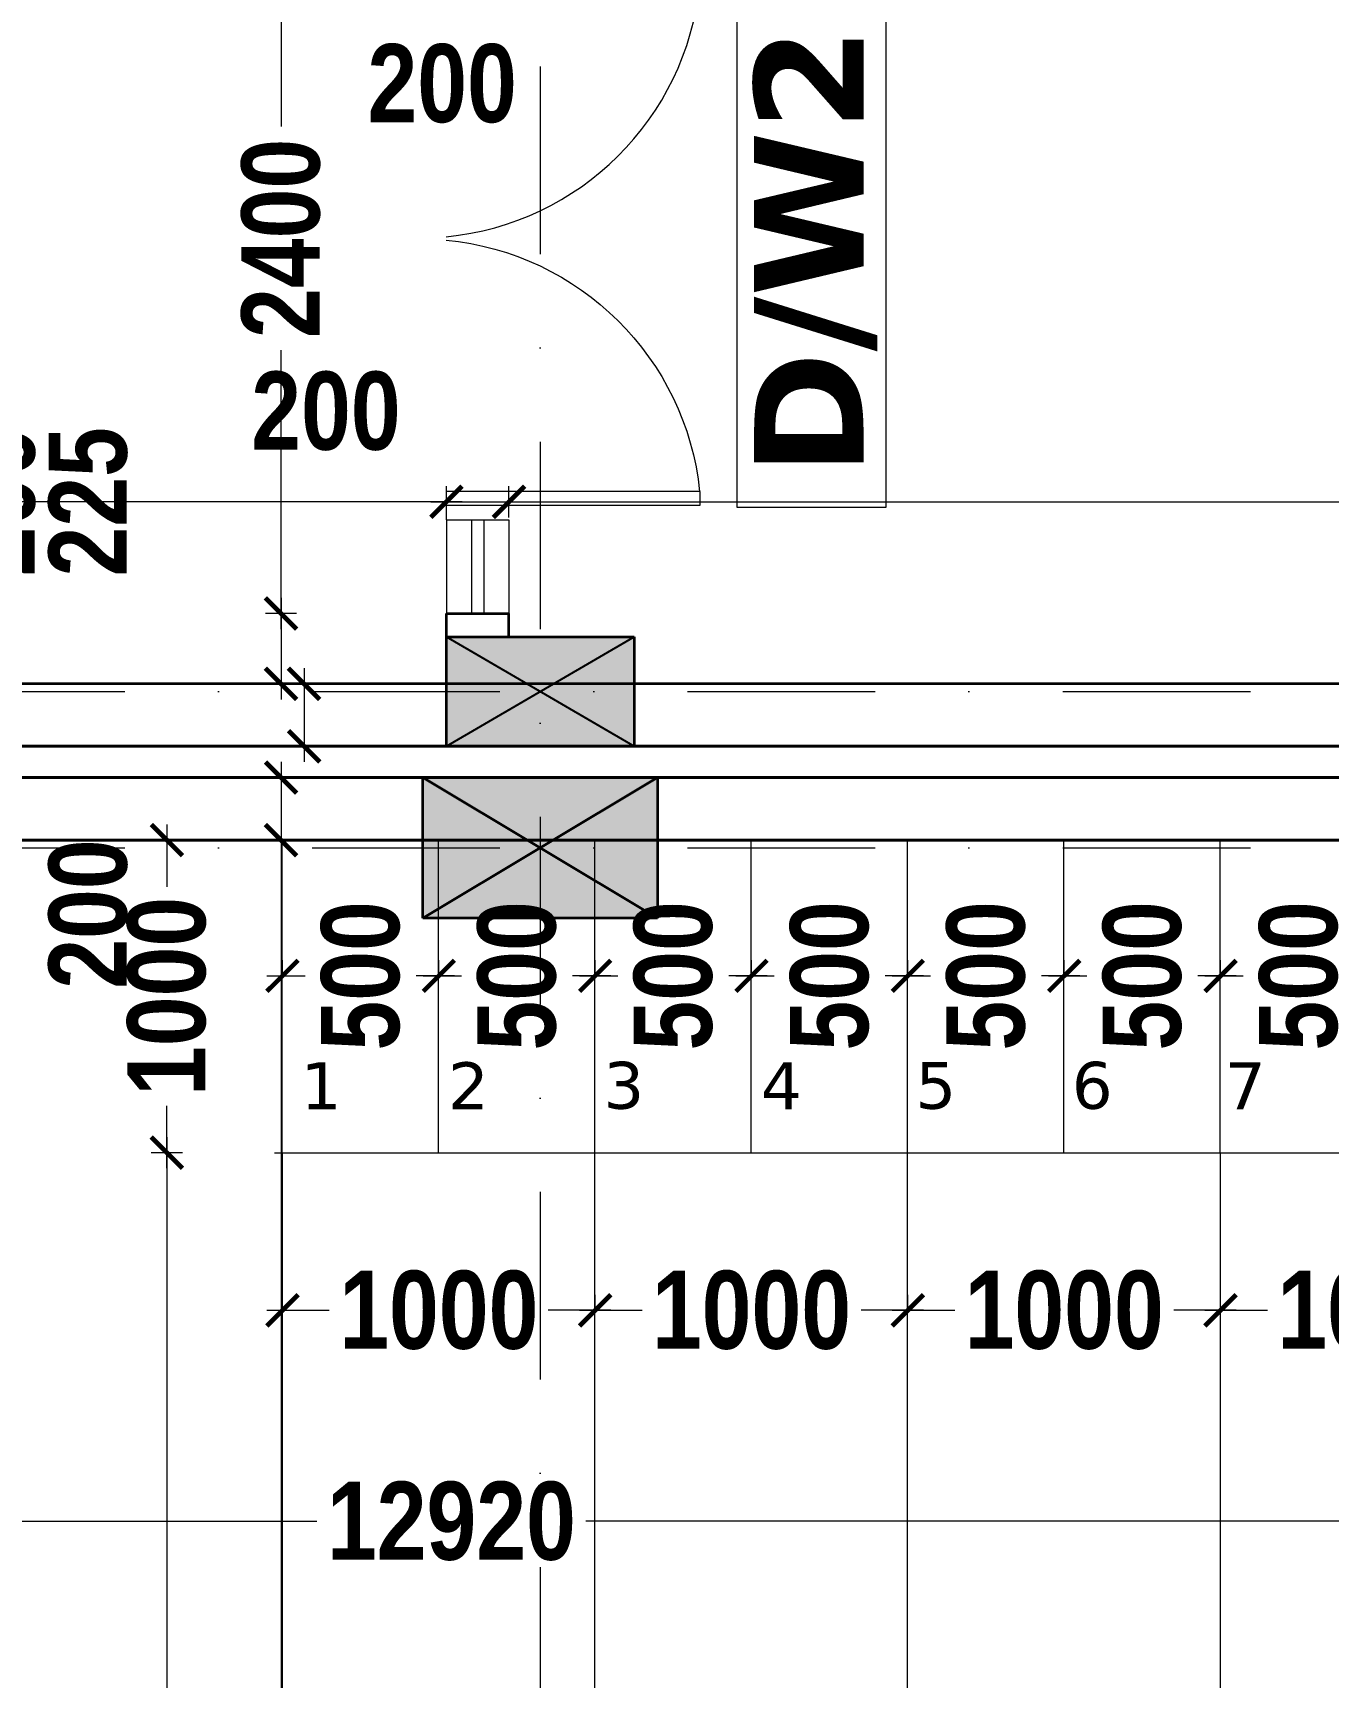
# Model space of a CAD drawing. Header units: millimetres. Extents: x -3092155 to 4513934, y -12317808 to 1850003.
# Drawn here: x -401958 to -397815, y -5687854 to -5682594 of the extents above; entities that cross this region are included whole.
import ezdxf

# ---------------------------------------------------------------- set-up
doc = ezdxf.new("R2010")
doc.units = ezdxf.units.MM
doc.header["$LTSCALE"] = 2
doc.header["$MEASUREMENT"] = 0
doc.header["$PDMODE"] = 34
doc.header["$PDSIZE"] = 500
doc.linetypes.add('DASHDOT', pattern=[1, 0.5, -0.25, 0, -0.25])
for name, color, linetype, lineweight in [('coloumn', 10, 'Continuous', 35), ('D DIM', 250, 'Continuous', 9), ('DOOR', 27, 'Continuous', 5), ('DW2', 10, 'Continuous', 9), ('expen. jt.', 130, 'Continuous', 35), ('glass', 5, 'Continuous', 15), ('GRID', 251, 'DASHDOT', 5), ('SILL', 74, 'Continuous', 9), ('Step', 251, 'Continuous', 9), ('TEXT', 7, 'Continuous', 13), ('WAll', 250, 'Continuous', 35)]:
    doc.layers.add(name, color=color, linetype=linetype, lineweight=lineweight)
doc.styles.add('INNER DIM', font='ARIALNB.TTF', dxfattribs={"height": 250})
doc.styles.add('style2', font='verdana.ttf')
doc.dimstyles.new('external final', dxfattribs={"dimscale": 0, "dimtxt": 250, "dimasz": 100, "dimexe": 50, "dimexo": 50, "dimgap": 50, "dimtad": 0, "dimdec": 0, "dimzin": 0, "dimdsep": 46, "dimtxsty": 'INNER DIM', "dimblk": 'ARCHTICK', "dimcen": 100, "dimdle": 50, "dimclrd": 256, "dimclre": 256, "dimclrt": 256, "dimadec": 0, "dimazin": 0, "dimtfac": 1, "dimtdec": 0, "dimtix": 1, "dimtmove": 1, "dimatfit": 3, "dimfxl": 50, "dimfxlon": 1, "dimtolj": 1, "dimtzin": 0, "dimlwd": -1, "dimlwe": -1, "dimarcsym": 1})
doc.dimstyles.new('INNER DIM', dxfattribs={"dimscale": 0, "dimtxt": 250, "dimasz": 100, "dimexe": 50, "dimexo": 50, "dimgap": 50, "dimtad": 0, "dimdec": 0, "dimzin": 0, "dimdsep": 46, "dimtxsty": 'INNER DIM', "dimblk": 'ARCHTICK', "dimcen": 100, "dimdle": 50, "dimclrd": 256, "dimclre": 256, "dimclrt": 256, "dimadec": 0, "dimazin": 0, "dimtfac": 1, "dimtdec": 0, "dimtix": 1, "dimtmove": 2, "dimatfit": 3, "dimfxl": 50, "dimfxlon": 1, "dimtolj": 1, "dimtzin": 0, "dimlwd": -1, "dimlwe": -1, "dimarcsym": 1})

# ---------------------------------------------------------------- blocks, each defined once
blk = doc.blocks.new('1000 DOOR R')
at = {"layer": 'DOOR', "color": 252, "ltscale": 200}
for p, q in [((-900, -900), (0, -900)), ((-900, -900), (-900, -950)), ((0, -1000), (0, -900)), ((-900, -950), (0, -950))]:
    blk.add_line(p, q, dxfattribs=at)
blk.add_arc((96.2, -1003), 1001.5, 95.46124, 174.09882, dxfattribs=at)
blk = doc.blocks.new('A$C44E84F5B')
at = {"layer": 'SILL', "ltscale": 0.1, "extrusion": (0, 0, -1), "xscale": -0.8999999999990947, "yscale": 0.8999999999990947, "zscale": -0.900000000403865, "rotation": 180}
blk.add_blockref('1000 DOOR R', (0, 900), dxfattribs=at)
at = {"layer": 'SILL', "ltscale": 0.1, "extrusion": (0, 0, -1), "xscale": 0.8999999999990947, "yscale": 0.8999999999990947, "zscale": -0.900000000403865}
blk.add_blockref('1000 DOOR R', (0, 900), dxfattribs=at)
blk = doc.blocks.new('_ArchTick')
at = {"color": 0, "linetype": 'ByBlock', "const_width": 0.15}
blk.add_lwpolyline([(-0.5, -0.5), (0.5, 0.5)], dxfattribs=at)
blk = doc.blocks.new('*D670')
at = {"layer": 'D DIM', "ltscale": 100, "transparency": 16777216}
for p, q in [((-400635.1, -5682346.7), (-400635.1, -5682446.7)), ((-400434.7, -5682346.7), (-400434.7, -5682446.7)), ((-400685.1, -5682396.7), (-400384.7, -5682396.7))]:
    blk.add_line(p, q, dxfattribs=at)
at = {"layer": 'Defpoints', "color": 0, "lineweight": 50, "ltscale": 100, "transparency": 16777216}
for p in [(-400635.1, -5682051.2), (-400434.7, -5682051.2), (-400434.7, -5682396.7)]:
    blk.add_point(p, dxfattribs=at)
at = {"layer": 'D DIM', "ltscale": 100, "transparency": 16777216, "xscale": 100, "yscale": 100, "zscale": 100, "rotation": 180}
blk.add_blockref('_ArchTick', (-400635.1, -5682396.7), dxfattribs=at)
at = {"layer": 'D DIM', "ltscale": 100, "transparency": 16777216, "xscale": 100, "yscale": 100, "zscale": 100}
blk.add_blockref('_ArchTick', (-400434.7, -5682396.7), dxfattribs=at)
at = {"layer": 'D DIM', "ltscale": 100, "transparency": 16777216, "insert": (-400648.6, -5682756.3), "char_height": 250, "attachment_point": 5, "style": 'INNER DIM'}
blk.add_mtext('\\A1;200', dxfattribs=at)
blk = doc.blocks.new('*D682')
at = {"layer": 'D DIM', "ltscale": 100, "transparency": 16777216}
for p, q in [((-407279.3, -5684143.8), (-407279.3, -5684043.8)), ((-400635.1, -5684143.8), (-400635.1, -5684043.8)), ((-407329.3, -5684093.8), (-404316.4, -5684093.8)), ((-400585.1, -5684093.8), (-403598, -5684093.8))]:
    blk.add_line(p, q, dxfattribs=at)
at = {"layer": 'Defpoints', "color": 0, "lineweight": 50, "ltscale": 100, "transparency": 16777216}
for p in [(-400635.1, -5684093.8), (-400635.1, -5684451.2), (-407279.3, -5684676.2)]:
    blk.add_point(p, dxfattribs=at)
at = {"layer": 'D DIM', "ltscale": 100, "transparency": 16777216, "xscale": 100, "yscale": 100, "zscale": 100, "rotation": 180}
blk.add_blockref('_ArchTick', (-407279.3, -5684093.8), dxfattribs=at)
at = {"layer": 'D DIM', "ltscale": 100, "transparency": 16777216, "xscale": 100, "yscale": 100, "zscale": 100}
blk.add_blockref('_ArchTick', (-400635.1, -5684093.8), dxfattribs=at)
at = {"layer": 'D DIM', "ltscale": 100, "transparency": 16777216, "insert": (-403957.2, -5684093.8), "char_height": 250, "attachment_point": 5, "style": 'INNER DIM'}
blk.add_mtext('\\A1;6644', dxfattribs=at)
blk = doc.blocks.new('*D683')
at = {"layer": 'D DIM', "ltscale": 100, "transparency": 16777216}
for p, q in [((-400635.1, -5684143.8), (-400635.1, -5684043.8)), ((-400435.1, -5684143.8), (-400435.1, -5684043.8)), ((-400685.1, -5684093.8), (-400385.1, -5684093.8))]:
    blk.add_line(p, q, dxfattribs=at)
at = {"layer": 'Defpoints', "color": 0, "lineweight": 50, "ltscale": 100, "transparency": 16777216}
for p in [(-400435.1, -5684093.8), (-400635.1, -5684451.2), (-400435.1, -5684451.2)]:
    blk.add_point(p, dxfattribs=at)
at = {"layer": 'D DIM', "ltscale": 100, "transparency": 16777216, "xscale": 100, "yscale": 100, "zscale": 100, "rotation": 180}
blk.add_blockref('_ArchTick', (-400635.1, -5684093.8), dxfattribs=at)
at = {"layer": 'D DIM', "ltscale": 100, "transparency": 16777216, "xscale": 100, "yscale": 100, "zscale": 100}
blk.add_blockref('_ArchTick', (-400435.1, -5684093.8), dxfattribs=at)
at = {"layer": 'D DIM', "ltscale": 100, "transparency": 16777216, "insert": (-401020.3, -5683804.2), "char_height": 250, "attachment_point": 5, "style": 'INNER DIM'}
blk.add_mtext('\\A1;200', dxfattribs=at)
blk = doc.blocks.new('*D684')
at = {"layer": 'D DIM', "ltscale": 100, "transparency": 16777216}
for p, q in [((-400435.1, -5684143.8), (-400435.1, -5684043.8)), ((-393693, -5684143.8), (-393693, -5684043.8)), ((-400485.1, -5684093.8), (-397419.4, -5684093.8)), ((-393643, -5684093.8), (-396708.7, -5684093.8))]:
    blk.add_line(p, q, dxfattribs=at)
at = {"layer": 'Defpoints', "color": 0, "lineweight": 50, "ltscale": 100, "transparency": 16777216}
for p in [(-393693, -5684093.8), (-400435.1, -5684451.2), (-393693, -5684676.2)]:
    blk.add_point(p, dxfattribs=at)
at = {"layer": 'D DIM', "ltscale": 100, "transparency": 16777216, "xscale": 100, "yscale": 100, "zscale": 100, "rotation": 180}
blk.add_blockref('_ArchTick', (-400435.1, -5684093.8), dxfattribs=at)
at = {"layer": 'D DIM', "ltscale": 100, "transparency": 16777216, "xscale": 100, "yscale": 100, "zscale": 100}
blk.add_blockref('_ArchTick', (-393693, -5684093.8), dxfattribs=at)
at = {"layer": 'D DIM', "ltscale": 100, "transparency": 16777216, "insert": (-397064.1, -5684093.8), "char_height": 250, "attachment_point": 5, "style": 'INNER DIM'}
blk.add_mtext('\\A1;6742', dxfattribs=at)
blk = doc.blocks.new('*D219')
at = {"layer": 'D DIM', "ltscale": 100, "transparency": 16777216}
for p, q in [((-407078.9, -5687305.4), (-407078.9, -5687405.4)), ((-394159.3, -5687305.4), (-394159.3, -5687405.4)), ((-407128.9, -5687355.4), (-401049, -5687355.4)), ((-394109.3, -5687355.4), (-400189.2, -5687355.4))]:
    blk.add_line(p, q, dxfattribs=at)
at = {"layer": 'Defpoints', "color": 0, "lineweight": 50, "ltscale": 100, "transparency": 16777216}
for p in [(-407078.9, -5687157.6), (-394159.3, -5687157.6), (-394159.3, -5687355.4)]:
    blk.add_point(p, dxfattribs=at)
at = {"layer": 'D DIM', "ltscale": 100, "transparency": 16777216, "xscale": 100, "yscale": 100, "zscale": 100, "rotation": 180}
blk.add_blockref('_ArchTick', (-407078.9, -5687355.4), dxfattribs=at)
at = {"layer": 'D DIM', "ltscale": 100, "transparency": 16777216, "xscale": 100, "yscale": 100, "zscale": 100}
blk.add_blockref('_ArchTick', (-394159.3, -5687355.4), dxfattribs=at)
at = {"layer": 'D DIM', "ltscale": 100, "transparency": 16777216, "insert": (-400619.1, -5687355.4), "char_height": 250, "attachment_point": 5, "style": 'INNER DIM'}
blk.add_mtext('\\A1;12920', dxfattribs=at)
blk = doc.blocks.new('*D730')
at = {"layer": 'D DIM', "ltscale": 100, "transparency": 16777216}
for p, q in [((-438689.1, 360.6), (-438689.1, 460.6)), ((998.8, 360.6), (998.8, 460.6)), ((1048.8, 410.6), (-438739.1, 410.6))]:
    blk.add_line(p, q, dxfattribs=at)
at = {"layer": 'Defpoints', "color": 0, "lineweight": 50, "ltscale": 100, "transparency": 16777216}
for p in [(-438689.1, 410.6), (998.8, 0), (-438689.1, -5723126.2)]:
    blk.add_point(p, dxfattribs=at)
at = {"layer": 'D DIM', "ltscale": 100, "transparency": 16777216, "xscale": 100, "yscale": 100, "zscale": 100, "rotation": 180}
blk.add_blockref('_ArchTick', (-438689.1, 410.6), dxfattribs=at)
at = {"layer": 'D DIM', "ltscale": 100, "transparency": 16777216, "xscale": 100, "yscale": 100, "zscale": 100}
blk.add_blockref('_ArchTick', (998.8, 410.6), dxfattribs=at)
at = {"layer": 'D DIM', "ltscale": 100, "transparency": 16777216, "insert": (1326.5, 835.2), "char_height": 250, "attachment_point": 5, "style": 'INNER DIM'}
blk.add_mtext('\\A1;439688', dxfattribs=at)
blk = doc.blocks.new('*D807')
at = {"layer": 'D DIM', "ltscale": 100, "transparency": 16777216}
for p, q in [((-401164, -5682001.2), (-401164, -5682893.2)), ((-401114, -5682051.2), (-401214, -5682051.2)), ((-401164, -5684501.2), (-401164, -5683609.2)), ((-401114, -5684451.2), (-401214, -5684451.2))]:
    blk.add_line(p, q, dxfattribs=at)
at = {"layer": 'Defpoints', "color": 0, "lineweight": 50, "ltscale": 100, "transparency": 16777216}
for p in [(-400635.1, -5682051.2), (-401164, -5684451.2), (-400708.9, -5684451.2)]:
    blk.add_point(p, dxfattribs=at)
at = {"layer": 'D DIM', "ltscale": 100, "transparency": 16777216, "xscale": 100, "yscale": 100, "zscale": 100}
for p, rotation in [((-401164, -5682051.2), 90), ((-401164, -5684451.2), 270)]:
    blk.add_blockref('_ArchTick', p, dxfattribs=dict(at, rotation=rotation))
at = {"layer": 'D DIM', "ltscale": 100, "transparency": 16777216, "insert": (-401164, -5683251.2), "char_height": 250, "attachment_point": 5, "rotation": 90, "style": 'INNER DIM'}
blk.add_mtext('\\A1;2400', dxfattribs=at)
blk = doc.blocks.new('*D808')
at = {"layer": 'D DIM', "ltscale": 100, "transparency": 16777216}
for p, q in [((-401164, -5684401.2), (-401164, -5684726.2)), ((-401114, -5684451.2), (-401214, -5684451.2)), ((-401114, -5684676.2), (-401214, -5684676.2))]:
    blk.add_line(p, q, dxfattribs=at)
at = {"layer": 'Defpoints', "color": 0, "lineweight": 50, "ltscale": 100, "transparency": 16777216}
for p in [(-400708.9, -5684451.2), (-401164, -5684676.2), (-400635.1, -5684676.2)]:
    blk.add_point(p, dxfattribs=at)
at = {"layer": 'D DIM', "ltscale": 100, "transparency": 16777216, "xscale": 100, "yscale": 100, "zscale": 100}
for p, rotation in [((-401164, -5684451.2), 90), ((-401164, -5684676.2), 270)]:
    blk.add_blockref('_ArchTick', p, dxfattribs=dict(at, rotation=rotation))
at = {"layer": 'D DIM', "ltscale": 100, "transparency": 16777216, "insert": (-401780.6, -5684093.8), "char_height": 250, "attachment_point": 5, "rotation": 90, "style": 'INNER DIM'}
blk.add_mtext('\\A1;225', dxfattribs=at)
blk = doc.blocks.new('*D809')
at = {"layer": 'D DIM', "ltscale": 100, "transparency": 16777216}
for p, q in [((-401090.2, -5684626.2), (-401090.2, -5684926.2)), ((-401040.2, -5684676.2), (-401140.2, -5684676.2)), ((-401040.2, -5684876.2), (-401140.2, -5684876.2))]:
    blk.add_line(p, q, dxfattribs=at)
at = {"layer": 'Defpoints', "color": 0, "lineweight": 50, "ltscale": 100, "transparency": 16777216}
for p in [(-400635.1, -5684676.2), (-401090.2, -5684876.2), (-400634.3, -5684876.2)]:
    blk.add_point(p, dxfattribs=at)
at = {"layer": 'D DIM', "ltscale": 100, "transparency": 16777216, "xscale": 100, "yscale": 100, "zscale": 100}
for p, rotation in [((-401090.2, -5684676.2), 90), ((-401090.2, -5684876.2), 270)]:
    blk.add_blockref('_ArchTick', p, dxfattribs=dict(at, rotation=rotation))
at = {"layer": 'D DIM', "ltscale": 100, "transparency": 16777216, "insert": (-402074.9, -5684093.8), "char_height": 250, "attachment_point": 5, "rotation": 90, "style": 'INNER DIM'}
blk.add_mtext('\\A1;200', dxfattribs=at)
blk = doc.blocks.new('*D346')
at = {"layer": 'D DIM', "ltscale": 100, "transparency": 16777216}
for p, q in [((-401164, -5684926.2), (-401164, -5685226.2)), ((-401114, -5684976.2), (-401214, -5684976.2)), ((-401114, -5685176.2), (-401214, -5685176.2))]:
    blk.add_line(p, q, dxfattribs=at)
at = {"layer": 'Defpoints', "color": 0, "lineweight": 50, "ltscale": 100, "transparency": 16777216}
for p in [(-400709.3, -5684976.2), (-401164, -5685176.2), (-400709.3, -5685176.2)]:
    blk.add_point(p, dxfattribs=at)
at = {"layer": 'D DIM', "ltscale": 100, "transparency": 16777216, "xscale": 100, "yscale": 100, "zscale": 100}
for p, rotation in [((-401164, -5684976.2), 90), ((-401164, -5685176.2), 270)]:
    blk.add_blockref('_ArchTick', p, dxfattribs=dict(at, rotation=rotation))
at = {"layer": 'D DIM', "ltscale": 100, "transparency": 16777216, "insert": (-401780.6, -5685412.7), "char_height": 250, "attachment_point": 5, "rotation": 90, "style": 'INNER DIM'}
blk.add_mtext('\\A1;200', dxfattribs=at)
blk = doc.blocks.new('*D347')
at = {"layer": 'D DIM', "ltscale": 100, "transparency": 16777216}
for p, q in [((-401164, -5685126.2), (-401164, -5690771.4)), ((-401114, -5685176.2), (-401214, -5685176.2)), ((-401164, -5697276.2), (-401164, -5691631.1)), ((-401114, -5697226.2), (-401214, -5697226.2))]:
    blk.add_line(p, q, dxfattribs=at)
at = {"layer": 'Defpoints', "color": 0, "lineweight": 50, "ltscale": 100, "transparency": 16777216}
for p in [(-400709.3, -5685176.2), (-401164, -5697226.2), (-400709.3, -5697226.2)]:
    blk.add_point(p, dxfattribs=at)
at = {"layer": 'D DIM', "ltscale": 100, "transparency": 16777216, "xscale": 100, "yscale": 100, "zscale": 100}
for p, rotation in [((-401164, -5685176.2), 90), ((-401164, -5697226.2), 270)]:
    blk.add_blockref('_ArchTick', p, dxfattribs=dict(at, rotation=rotation))
at = {"layer": 'D DIM', "ltscale": 100, "transparency": 16777216, "insert": (-401164, -5691201.2), "char_height": 250, "attachment_point": 5, "rotation": 90, "style": 'INNER DIM'}
blk.add_mtext('\\A1;12050', dxfattribs=at)
blk = doc.blocks.new('*D522')
at = {"layer": 'D DIM', "ltscale": 100, "transparency": 16777216}
for p, q in [((-401529.2, -5686126.2), (-401529.2, -5691730.6)), ((-401479.2, -5686176.2), (-401579.2, -5686176.2)), ((-401529.2, -5696276.4), (-401529.2, -5692590.3)), ((-401479.2, -5696226.4), (-401579.2, -5696226.4))]:
    blk.add_line(p, q, dxfattribs=at)
at = {"layer": 'Defpoints', "color": 0, "lineweight": 50, "ltscale": 100, "transparency": 16777216}
for p in [(-401529.2, -5686176.2), (-401159.3, -5686176.2), (-400891.2, -5696226.4)]:
    blk.add_point(p, dxfattribs=at)
at = {"layer": 'D DIM', "ltscale": 100, "transparency": 16777216, "xscale": 100, "yscale": 100, "zscale": 100}
for p, rotation in [((-401529.2, -5686176.2), 90), ((-401529.2, -5696226.4), 270)]:
    blk.add_blockref('_ArchTick', p, dxfattribs=dict(at, rotation=rotation))
at = {"layer": 'D DIM', "ltscale": 100, "transparency": 16777216, "insert": (-401529.2, -5692160.4), "char_height": 250, "attachment_point": 5, "rotation": 90, "style": 'INNER DIM'}
blk.add_mtext('\\A1;10050', dxfattribs=at)
blk = doc.blocks.new('*D523')
at = {"layer": 'D DIM', "ltscale": 100, "transparency": 16777216}
for p, q in [((-401529.2, -5685126.2), (-401529.2, -5685326)), ((-401479.2, -5685176.2), (-401579.2, -5685176.2)), ((-401529.2, -5686226.2), (-401529.2, -5686026.5)), ((-401479.2, -5686176.2), (-401579.2, -5686176.2))]:
    blk.add_line(p, q, dxfattribs=at)
at = {"layer": 'Defpoints', "color": 0, "lineweight": 50, "ltscale": 100, "transparency": 16777216}
for p in [(-401529.2, -5685176.2), (-401159.3, -5685176.2), (-401159.3, -5686176.2)]:
    blk.add_point(p, dxfattribs=at)
at = {"layer": 'D DIM', "ltscale": 100, "transparency": 16777216, "xscale": 100, "yscale": 100, "zscale": 100}
for p, rotation in [((-401529.2, -5685176.2), 90), ((-401529.2, -5686176.2), 270)]:
    blk.add_blockref('_ArchTick', p, dxfattribs=dict(at, rotation=rotation))
at = {"layer": 'D DIM', "ltscale": 100, "transparency": 16777216, "insert": (-401529.2, -5685676.2), "char_height": 250, "attachment_point": 5, "rotation": 90, "style": 'INNER DIM'}
blk.add_mtext('\\A1;1000', dxfattribs=at)
blk = doc.blocks.new('*D527')
at = {"layer": 'D DIM', "ltscale": 100, "transparency": 16777216}
for p, q in [((-398159.3, -5686680.4), (-398159.3, -5686630.4)), ((-397159.3, -5686680.4), (-397159.3, -5686630.4)), ((-398209.3, -5686680.4), (-398009.5, -5686680.4)), ((-397109.3, -5686680.4), (-397309.1, -5686680.4))]:
    blk.add_line(p, q, dxfattribs=at)
at = {"layer": 'Defpoints', "color": 0, "lineweight": 50, "ltscale": 100, "transparency": 16777216}
for p in [(-398159.3, -5686680.4), (-398159.3, -5686680.4), (-397159.3, -5686680.4)]:
    blk.add_point(p, dxfattribs=at)
at = {"layer": 'D DIM', "ltscale": 100, "transparency": 16777216, "xscale": 100, "yscale": 100, "zscale": 100, "rotation": 180}
blk.add_blockref('_ArchTick', (-398159.3, -5686680.4), dxfattribs=at)
at = {"layer": 'D DIM', "ltscale": 100, "transparency": 16777216, "xscale": 100, "yscale": 100, "zscale": 100}
blk.add_blockref('_ArchTick', (-397159.3, -5686680.4), dxfattribs=at)
at = {"layer": 'D DIM', "ltscale": 100, "transparency": 16777216, "insert": (-397659.3, -5686680.4), "char_height": 250, "attachment_point": 5, "style": 'INNER DIM'}
blk.add_mtext('\\A1;1000', dxfattribs=at)
blk = doc.blocks.new('*D528')
at = {"layer": 'D DIM', "ltscale": 100, "transparency": 16777216}
for p, q in [((-399159.3, -5686680.4), (-399159.3, -5686630.4)), ((-398159.3, -5686680.4), (-398159.3, -5686630.4)), ((-399209.3, -5686680.4), (-399009.5, -5686680.4)), ((-398109.3, -5686680.4), (-398309.1, -5686680.4))]:
    blk.add_line(p, q, dxfattribs=at)
at = {"layer": 'Defpoints', "color": 0, "lineweight": 50, "ltscale": 100, "transparency": 16777216}
for p in [(-399159.3, -5686680.4), (-399159.3, -5686680.4), (-398159.3, -5686680.4)]:
    blk.add_point(p, dxfattribs=at)
at = {"layer": 'D DIM', "ltscale": 100, "transparency": 16777216, "xscale": 100, "yscale": 100, "zscale": 100, "rotation": 180}
blk.add_blockref('_ArchTick', (-399159.3, -5686680.4), dxfattribs=at)
at = {"layer": 'D DIM', "ltscale": 100, "transparency": 16777216, "xscale": 100, "yscale": 100, "zscale": 100}
blk.add_blockref('_ArchTick', (-398159.3, -5686680.4), dxfattribs=at)
at = {"layer": 'D DIM', "ltscale": 100, "transparency": 16777216, "insert": (-398659.3, -5686680.4), "char_height": 250, "attachment_point": 5, "style": 'INNER DIM'}
blk.add_mtext('\\A1;1000', dxfattribs=at)
blk = doc.blocks.new('*D529')
at = {"layer": 'D DIM', "ltscale": 100, "transparency": 16777216}
for p, q in [((-400159.3, -5686680.4), (-400159.3, -5686630.4)), ((-399159.3, -5686680.4), (-399159.3, -5686630.4)), ((-400209.3, -5686680.4), (-400009.5, -5686680.4)), ((-399109.3, -5686680.4), (-399309.1, -5686680.4))]:
    blk.add_line(p, q, dxfattribs=at)
at = {"layer": 'Defpoints', "color": 0, "lineweight": 50, "ltscale": 100, "transparency": 16777216}
for p in [(-400159.3, -5686680.4), (-400159.3, -5686680.4), (-399159.3, -5686680.4)]:
    blk.add_point(p, dxfattribs=at)
at = {"layer": 'D DIM', "ltscale": 100, "transparency": 16777216, "xscale": 100, "yscale": 100, "zscale": 100, "rotation": 180}
blk.add_blockref('_ArchTick', (-400159.3, -5686680.4), dxfattribs=at)
at = {"layer": 'D DIM', "ltscale": 100, "transparency": 16777216, "xscale": 100, "yscale": 100, "zscale": 100}
blk.add_blockref('_ArchTick', (-399159.3, -5686680.4), dxfattribs=at)
at = {"layer": 'D DIM', "ltscale": 100, "transparency": 16777216, "insert": (-399659.3, -5686680.4), "char_height": 250, "attachment_point": 5, "style": 'INNER DIM'}
blk.add_mtext('\\A1;1000', dxfattribs=at)
blk = doc.blocks.new('*D530')
at = {"layer": 'D DIM', "ltscale": 100, "transparency": 16777216}
for p, q in [((-401159.3, -5686680.4), (-401159.3, -5686630.4)), ((-400159.3, -5686680.4), (-400159.3, -5686630.4)), ((-401209.3, -5686680.4), (-401009.5, -5686680.4)), ((-400109.3, -5686680.4), (-400309.1, -5686680.4))]:
    blk.add_line(p, q, dxfattribs=at)
at = {"layer": 'Defpoints', "color": 0, "lineweight": 50, "ltscale": 100, "transparency": 16777216}
for p in [(-401159.3, -5686680.4), (-401159.3, -5686680.4), (-400159.3, -5686680.4)]:
    blk.add_point(p, dxfattribs=at)
at = {"layer": 'D DIM', "ltscale": 100, "transparency": 16777216, "xscale": 100, "yscale": 100, "zscale": 100, "rotation": 180}
blk.add_blockref('_ArchTick', (-401159.3, -5686680.4), dxfattribs=at)
at = {"layer": 'D DIM', "ltscale": 100, "transparency": 16777216, "xscale": 100, "yscale": 100, "zscale": 100}
blk.add_blockref('_ArchTick', (-400159.3, -5686680.4), dxfattribs=at)
at = {"layer": 'D DIM', "ltscale": 100, "transparency": 16777216, "insert": (-400659.3, -5686680.4), "char_height": 250, "attachment_point": 5, "style": 'INNER DIM'}
blk.add_mtext('\\A1;1000', dxfattribs=at)
blk = doc.blocks.new('*D537')
at = {"layer": 'D DIM', "ltscale": 100, "transparency": 16777216}
for p, q in [((-398159.3, -5685610.4), (-398159.3, -5685560.4)), ((-397659.3, -5685610.4), (-397659.3, -5685560.4)), ((-398209.3, -5685610.4), (-398086.9, -5685610.4)), ((-397609.3, -5685610.4), (-397731.7, -5685610.4))]:
    blk.add_line(p, q, dxfattribs=at)
at = {"layer": 'Defpoints', "color": 0, "lineweight": 50, "ltscale": 100, "transparency": 16777216}
for p in [(-398159.3, -5685610.4), (-398159.3, -5685610.4), (-397659.3, -5685610.4)]:
    blk.add_point(p, dxfattribs=at)
at = {"layer": 'D DIM', "ltscale": 100, "transparency": 16777216, "xscale": 100, "yscale": 100, "zscale": 100, "rotation": 180}
blk.add_blockref('_ArchTick', (-398159.3, -5685610.4), dxfattribs=at)
at = {"layer": 'D DIM', "ltscale": 100, "transparency": 16777216, "xscale": 100, "yscale": 100, "zscale": 100}
blk.add_blockref('_ArchTick', (-397659.3, -5685610.4), dxfattribs=at)
at = {"layer": 'D DIM', "ltscale": 100, "transparency": 16777216, "insert": (-397909.3, -5685610.4), "char_height": 250, "attachment_point": 5, "rotation": 90, "style": 'INNER DIM'}
blk.add_mtext('\\A1;500', dxfattribs=at)
blk = doc.blocks.new('*D538')
at = {"layer": 'D DIM', "ltscale": 100, "transparency": 16777216}
for p, q in [((-398659.3, -5685610.4), (-398659.3, -5685560.4)), ((-398159.3, -5685610.4), (-398159.3, -5685560.4)), ((-398709.3, -5685610.4), (-398586.9, -5685610.4)), ((-398109.3, -5685610.4), (-398231.7, -5685610.4))]:
    blk.add_line(p, q, dxfattribs=at)
at = {"layer": 'Defpoints', "color": 0, "lineweight": 50, "ltscale": 100, "transparency": 16777216}
for p in [(-398659.3, -5685610.4), (-398659.3, -5685610.4), (-398159.3, -5685610.4)]:
    blk.add_point(p, dxfattribs=at)
at = {"layer": 'D DIM', "ltscale": 100, "transparency": 16777216, "xscale": 100, "yscale": 100, "zscale": 100, "rotation": 180}
blk.add_blockref('_ArchTick', (-398659.3, -5685610.4), dxfattribs=at)
at = {"layer": 'D DIM', "ltscale": 100, "transparency": 16777216, "xscale": 100, "yscale": 100, "zscale": 100}
blk.add_blockref('_ArchTick', (-398159.3, -5685610.4), dxfattribs=at)
at = {"layer": 'D DIM', "ltscale": 100, "transparency": 16777216, "insert": (-398409.3, -5685610.4), "char_height": 250, "attachment_point": 5, "rotation": 90, "style": 'INNER DIM'}
blk.add_mtext('\\A1;500', dxfattribs=at)
blk = doc.blocks.new('*D539')
at = {"layer": 'D DIM', "ltscale": 100, "transparency": 16777216}
for p, q in [((-399159.3, -5685610.4), (-399159.3, -5685560.4)), ((-398659.3, -5685610.4), (-398659.3, -5685560.4)), ((-399209.3, -5685610.4), (-399086.9, -5685610.4)), ((-398609.3, -5685610.4), (-398731.7, -5685610.4))]:
    blk.add_line(p, q, dxfattribs=at)
at = {"layer": 'Defpoints', "color": 0, "lineweight": 50, "ltscale": 100, "transparency": 16777216}
for p in [(-399159.3, -5685610.4), (-399159.3, -5685610.4), (-398659.3, -5685610.4)]:
    blk.add_point(p, dxfattribs=at)
at = {"layer": 'D DIM', "ltscale": 100, "transparency": 16777216, "xscale": 100, "yscale": 100, "zscale": 100, "rotation": 180}
blk.add_blockref('_ArchTick', (-399159.3, -5685610.4), dxfattribs=at)
at = {"layer": 'D DIM', "ltscale": 100, "transparency": 16777216, "xscale": 100, "yscale": 100, "zscale": 100}
blk.add_blockref('_ArchTick', (-398659.3, -5685610.4), dxfattribs=at)
at = {"layer": 'D DIM', "ltscale": 100, "transparency": 16777216, "insert": (-398909.3, -5685610.4), "char_height": 250, "attachment_point": 5, "rotation": 90, "style": 'INNER DIM'}
blk.add_mtext('\\A1;500', dxfattribs=at)
blk = doc.blocks.new('*D540')
at = {"layer": 'D DIM', "ltscale": 100, "transparency": 16777216}
for p, q in [((-399659.3, -5685610.4), (-399659.3, -5685560.4)), ((-399159.3, -5685610.4), (-399159.3, -5685560.4)), ((-399709.3, -5685610.4), (-399586.9, -5685610.4)), ((-399109.3, -5685610.4), (-399231.7, -5685610.4))]:
    blk.add_line(p, q, dxfattribs=at)
at = {"layer": 'Defpoints', "color": 0, "lineweight": 50, "ltscale": 100, "transparency": 16777216}
for p in [(-399659.3, -5685610.4), (-399659.3, -5685610.4), (-399159.3, -5685610.4)]:
    blk.add_point(p, dxfattribs=at)
at = {"layer": 'D DIM', "ltscale": 100, "transparency": 16777216, "xscale": 100, "yscale": 100, "zscale": 100, "rotation": 180}
blk.add_blockref('_ArchTick', (-399659.3, -5685610.4), dxfattribs=at)
at = {"layer": 'D DIM', "ltscale": 100, "transparency": 16777216, "xscale": 100, "yscale": 100, "zscale": 100}
blk.add_blockref('_ArchTick', (-399159.3, -5685610.4), dxfattribs=at)
at = {"layer": 'D DIM', "ltscale": 100, "transparency": 16777216, "insert": (-399409.3, -5685610.4), "char_height": 250, "attachment_point": 5, "rotation": 90, "style": 'INNER DIM'}
blk.add_mtext('\\A1;500', dxfattribs=at)
blk = doc.blocks.new('*D541')
at = {"layer": 'D DIM', "ltscale": 100, "transparency": 16777216}
for p, q in [((-400159.3, -5685610.4), (-400159.3, -5685560.4)), ((-399659.3, -5685610.4), (-399659.3, -5685560.4)), ((-400209.3, -5685610.4), (-400086.9, -5685610.4)), ((-399609.3, -5685610.4), (-399731.7, -5685610.4))]:
    blk.add_line(p, q, dxfattribs=at)
at = {"layer": 'Defpoints', "color": 0, "lineweight": 50, "ltscale": 100, "transparency": 16777216}
for p in [(-400159.3, -5685610.4), (-400159.3, -5685610.4), (-399659.3, -5685610.4)]:
    blk.add_point(p, dxfattribs=at)
at = {"layer": 'D DIM', "ltscale": 100, "transparency": 16777216, "xscale": 100, "yscale": 100, "zscale": 100, "rotation": 180}
blk.add_blockref('_ArchTick', (-400159.3, -5685610.4), dxfattribs=at)
at = {"layer": 'D DIM', "ltscale": 100, "transparency": 16777216, "xscale": 100, "yscale": 100, "zscale": 100}
blk.add_blockref('_ArchTick', (-399659.3, -5685610.4), dxfattribs=at)
at = {"layer": 'D DIM', "ltscale": 100, "transparency": 16777216, "insert": (-399909.3, -5685610.4), "char_height": 250, "attachment_point": 5, "rotation": 90, "style": 'INNER DIM'}
blk.add_mtext('\\A1;500', dxfattribs=at)
blk = doc.blocks.new('*D542')
at = {"layer": 'D DIM', "ltscale": 100, "transparency": 16777216}
for p, q in [((-400659.3, -5685610.4), (-400659.3, -5685560.4)), ((-400159.3, -5685610.4), (-400159.3, -5685560.4)), ((-400709.3, -5685610.4), (-400586.9, -5685610.4)), ((-400109.3, -5685610.4), (-400231.7, -5685610.4))]:
    blk.add_line(p, q, dxfattribs=at)
at = {"layer": 'Defpoints', "color": 0, "lineweight": 50, "ltscale": 100, "transparency": 16777216}
for p in [(-400659.3, -5685610.4), (-400659.3, -5685610.4), (-400159.3, -5685610.4)]:
    blk.add_point(p, dxfattribs=at)
at = {"layer": 'D DIM', "ltscale": 100, "transparency": 16777216, "xscale": 100, "yscale": 100, "zscale": 100, "rotation": 180}
blk.add_blockref('_ArchTick', (-400659.3, -5685610.4), dxfattribs=at)
at = {"layer": 'D DIM', "ltscale": 100, "transparency": 16777216, "xscale": 100, "yscale": 100, "zscale": 100}
blk.add_blockref('_ArchTick', (-400159.3, -5685610.4), dxfattribs=at)
at = {"layer": 'D DIM', "ltscale": 100, "transparency": 16777216, "insert": (-400409.3, -5685610.4), "char_height": 250, "attachment_point": 5, "rotation": 90, "style": 'INNER DIM'}
blk.add_mtext('\\A1;500', dxfattribs=at)
blk = doc.blocks.new('*D543')
at = {"layer": 'D DIM', "ltscale": 100, "transparency": 16777216}
for p, q in [((-401159.3, -5685610.4), (-401159.3, -5685560.4)), ((-400659.3, -5685610.4), (-400659.3, -5685560.4)), ((-401209.3, -5685610.4), (-401086.9, -5685610.4)), ((-400609.3, -5685610.4), (-400731.7, -5685610.4))]:
    blk.add_line(p, q, dxfattribs=at)
at = {"layer": 'Defpoints', "color": 0, "lineweight": 50, "ltscale": 100, "transparency": 16777216}
for p in [(-401159.3, -5685610.4), (-401159.3, -5685610.4), (-400659.3, -5685610.4)]:
    blk.add_point(p, dxfattribs=at)
at = {"layer": 'D DIM', "ltscale": 100, "transparency": 16777216, "xscale": 100, "yscale": 100, "zscale": 100, "rotation": 180}
blk.add_blockref('_ArchTick', (-401159.3, -5685610.4), dxfattribs=at)
at = {"layer": 'D DIM', "ltscale": 100, "transparency": 16777216, "xscale": 100, "yscale": 100, "zscale": 100}
blk.add_blockref('_ArchTick', (-400659.3, -5685610.4), dxfattribs=at)
at = {"layer": 'D DIM', "ltscale": 100, "transparency": 16777216, "insert": (-400909.3, -5685610.4), "char_height": 250, "attachment_point": 5, "rotation": 90, "style": 'INNER DIM'}
blk.add_mtext('\\A1;500', dxfattribs=at)
blk = doc.blocks.new('F.F')
at = {"layer": 'coloumn', "ltscale": 100}
for points in [[(-172655.3, -5837856.2), (-172655.3, -5838206.2), (-173255.3, -5838206.2), (-173255.3, -5837856.2)], [(-172580.3, -5838756.2), (-172580.3, -5838306.2), (-173330.3, -5838306.2), (-173330.3, -5838756.2)]]:
    blk.add_hatch(color=256, dxfattribs=at).paths.add_polyline_path(points)
at = {"layer": 'coloumn', "lineweight": 25, "ltscale": 100}
for p, q in [((-173255.3, -5838206.2), (-172655.3, -5837856.2)), ((-173255.3, -5837856.2), (-172655.3, -5838206.2))]:
    blk.add_line(p, q, dxfattribs=at)
at = {"layer": 'coloumn', "ltscale": 100}
for p, q in [((-173330.3, -5838756.2), (-173330.3, -5838306.2)), ((-173330.3, -5838306.2), (-172580.3, -5838306.2)), ((-172580.3, -5838306.2), (-172580.3, -5838756.2)), ((-172580.3, -5838756.2), (-173330.3, -5838756.2))]:
    blk.add_line(p, q, dxfattribs=at)
blk.add_lwpolyline([(-172655.3, -5837856.2), (-172655.3, -5838206.2), (-173255.3, -5838206.2), (-173255.3, -5837856.2)], close=True, dxfattribs=at)
blk.add_lwpolyline([(-172580.3, -5838756.2), (-173330.3, -5838306.2), (-172580.3, -5838306.2), (-173330.3, -5838756.2)], dxfattribs=at)
blk = doc.blocks.new('GHYJHJH')
at = {"layer": 'Step', "ltscale": 100}
for p, q in [((-211274.8, -5651967.9), (-211274.8, -5650967.1)), ((-210774.8, -5651967.9), (-210774.8, -5650967.1)), ((-210274.8, -5663017.1), (-210274.8, -5650967.1)), ((-209774.8, -5651967.9), (-209774.8, -5650967.1)), ((-209274.8, -5663017.1), (-209274.8, -5650967.1)), ((-208774.8, -5651967.9), (-208774.8, -5650967.1)), ((-208274.8, -5651967.9), (-208274.8, -5650967.1))]:
    blk.add_line(p, q, dxfattribs=at)
at = {"layer": 'Step', "ltscale": 15000}
for p, q in [((-211299.3, -5651967.1), (-204274.8, -5651967.1)), ((-211274.8, -5651967.1), (-211274.8, -5662016.3)), ((-208274.8, -5651967.1), (-208274.8, -5662016.3))]:
    blk.add_line(p, q, dxfattribs=at)

msp = doc.modelspace()

# ---------------------------------------------------------------- linework, layer by layer
at = {"layer": 'DW2', "ltscale": 100}
msp.add_lwpolyline([(-399229.6, -5682491.4), (-399229.6, -5684112.5), (-399705.2, -5684112.5), (-399705.2, -5682491.4)], close=True, dxfattribs=at)
at = {"layer": 'expen. jt.', "ltscale": 100}
for p, q in [((-438913.8, -5684876.2), (-393983.8, -5684876.2)), ((-438889.7, -5684876.2), (-393716.8, -5684876.2)), ((-393983.8, -5684976.2), (-438913.8, -5684976.2)), ((-393959.7, -5684976.2), (-438889.7, -5684976.2))]:
    msp.add_line(p, q, dxfattribs=at)
at = {"layer": 'glass', "ltscale": 100}
for p, q in [((-400635.1, -5684151.2), (-400435.1, -5684151.2)), ((-400555.1, -5684151.2), (-400555.1, -5684451.2)), ((-400515.1, -5684151.2), (-400515.1, -5684451.2))]:
    msp.add_line(p, q, dxfattribs=at)
at = {"layer": 'GRID', "color": 5, "ltscale": 600}
msp.add_line((-400334.7, -5657499.4), (-400334.7, -5742293.2), dxfattribs=at)
at = {"layer": 'GRID', "color": 6, "ltscale": 600}
for p, q in [((-461068.9, -5684701.2), (-366441.5, -5684701.2)), ((-461068.9, -5685201.2), (-366441.5, -5685201.2))]:
    msp.add_line(p, q, dxfattribs=at)
at = {"layer": 'SILL', "ltscale": 100}
for p, q in [((-400635.1, -5684151.2), (-400635.1, -5684451.2)), ((-400635.1, -5684151.2), (-400635.1, -5684451.2)), ((-400435.1, -5684151.2), (-400435.1, -5684451.2))]:
    msp.add_line(p, q, dxfattribs=at)
at = {"layer": 'WAll', "ltscale": 100}
for p, q in [((-400635.1, -5684451.2), (-400435.1, -5684451.2)), ((-400635.1, -5684676.2), (-400635.1, -5684451.2)), ((-400435.1, -5684526.2), (-400435.1, -5684451.2)), ((-394034.7, -5684676.2), (-407279.3, -5684676.2)), ((-407279.3, -5684876.2), (-394034.7, -5684876.2)), ((-393983.8, -5684876.2), (-406479.3, -5684876.2)), ((-407279.3, -5684976.2), (-394709.7, -5684976.2)), ((-407079.3, -5685176.2), (-394159.3, -5685176.2)), ((-394183.8, -5685176.2), (-407029.3, -5685176.2))]:
    msp.add_line(p, q, dxfattribs=at)

# ---------------------------------------------------------------- block references
at = {"layer": 'coloumn'}
msp.add_blockref('F.F', (-227379.8, 153330), dxfattribs=at)
at = {"layer": 'D DIM'}
msp.add_blockref('GHYJHJH', (-189885.4, -34209.1), dxfattribs=at)
at = {"layer": 'DOOR', "ltscale": 100}
msp.add_blockref('A$C44E84F5B', (-400635.1, -5684151.2), dxfattribs=at)

# ---------------------------------------------------------------- texts
at = {"layer": 'DW2', "ltscale": 0.1, "insert": (-399453.7, -5683292.9), "char_height": 350, "width": 1820.545, "attachment_point": 5, "rotation": 90, "style": 'style2'}
msp.add_mtext('\\A1;\\pxt11;{\\fVerdana|b1|i0|c0|p34;D/W2}', dxfattribs=at)
at = {"layer": 'TEXT', "ltscale": 0.1, "char_height": 150, "attachment_point": 5, "style": 'style2'}
for s, insert in [('1', (-401036, -5685962)), ('2', (-400564.6, -5685962)), ('3', (-400067.8, -5685962)), ('4', (-399563.9, -5685962)), ('5', (-399070, -5685962)), ('6', (-398569.6, -5685962)), ('7', (-398080.1, -5685962))]:
    msp.add_mtext(s, dxfattribs=dict(at, insert=insert))

# ---------------------------------------------------------------- dimensions: what is measured, and where the dimension line sits
at = {"layer": 'D DIM', "ltscale": 100}
for base, p1, p2, picture, middle in [((-438689.1, 410.6), (998.8, 0), (-438689.1, -5723126.2), '*D730', (1326.5, 835.2)), ((-400434.7, -5682396.7), (-400635.1, -5682051.2), (-400434.7, -5682051.2), '*D670', (-400648.6, -5682756.3)), ((-400435.1, -5684093.8), (-400635.1, -5684451.2), (-400435.1, -5684451.2), '*D683', (-401020.3, -5683804.2))]:
    dim = msp.add_linear_dim(base=base, p1=p1, p2=p2, dimstyle='INNER DIM', override={"dimscale": 1}, dxfattribs=at)
    dim.commit()
    dim.dimension.update_dxf_attribs({"geometry": picture, "text_midpoint": middle, "dimtype": 160})
for base, p1, p2, angle, dimstyle, picture, middle in [((-401164, -5684451.2), (-400635.1, -5682051.2), (-400708.9, -5684451.2), 90, 'INNER DIM', '*D807', (-401164, -5683251.2)), ((-401529.2, -5685176.2), (-401159.3, -5686176.2), (-401159.3, -5685176.2), 270, 'external final', '*D523', (-401529.2, -5685676.2)), ((-401164, -5697226.2), (-400709.3, -5685176.2), (-400709.3, -5697226.2), 90, 'INNER DIM', '*D347', (-401164, -5691201.2)), ((-401159.3, -5686680.4), (-400159.3, -5686680.4), (-401159.3, -5686680.4), 180, 'external final', '*D530', (-400659.3, -5686680.4)), ((-400159.3, -5686680.4), (-399159.3, -5686680.4), (-400159.3, -5686680.4), 180, 'external final', '*D529', (-399659.3, -5686680.4)), ((-399159.3, -5686680.4), (-398159.3, -5686680.4), (-399159.3, -5686680.4), 180, 'external final', '*D528', (-398659.3, -5686680.4)), ((-398159.3, -5686680.4), (-397159.3, -5686680.4), (-398159.3, -5686680.4), 180, 'external final', '*D527', (-397659.3, -5686680.4))]:
    dim = msp.add_linear_dim(base=base, p1=p1, p2=p2, angle=angle, dimstyle=dimstyle, override={"dimscale": 1}, dxfattribs=at)
    dim.commit()
    dim.dimension.update_dxf_attribs({"geometry": picture, "text_midpoint": middle})
for base, p1, p2, angle, dimstyle, picture, middle in [((-401090.2, -5684876.2), (-400635.1, -5684676.2), (-400634.3, -5684876.2), 90, 'INNER DIM', '*D809', (-402074.9, -5684093.8)), ((-401164, -5684676.2), (-400708.9, -5684451.2), (-400635.1, -5684676.2), 90, 'INNER DIM', '*D808', (-401780.6, -5684093.8)), ((-401164, -5685176.2), (-400709.3, -5684976.2), (-400709.3, -5685176.2), 90, 'INNER DIM', '*D346', (-401780.6, -5685412.7)), ((-401529.2, -5686176.2), (-400891.2, -5696226.4), (-401159.3, -5686176.2), 270, 'external final', '*D522', (-401529.2, -5692160.4))]:
    dim = msp.add_linear_dim(base=base, p1=p1, p2=p2, angle=angle, dimstyle=dimstyle, override={"dimscale": 1}, dxfattribs=at)
    dim.commit()
    dim.dimension.update_dxf_attribs({"geometry": picture, "text_midpoint": middle, "dimtype": 160})
for base, p1, p2, picture, middle in [((-400635.1, -5684093.8), (-407279.3, -5684676.2), (-400635.1, -5684451.2), '*D682', (-403957.2, -5684093.8)), ((-393693, -5684093.8), (-400435.1, -5684451.2), (-393693, -5684676.2), '*D684', (-397064.1, -5684093.8)), ((-394159.3, -5687355.4), (-407078.9, -5687157.6), (-394159.3, -5687157.6), '*D219', (-400619.1, -5687355.4))]:
    dim = msp.add_linear_dim(base=base, p1=p1, p2=p2, dimstyle='INNER DIM', override={"dimscale": 1}, dxfattribs=at)
    dim.commit()
    dim.dimension.update_dxf_attribs({"geometry": picture, "text_midpoint": middle})
for base, p1, p2, picture, middle in [((-401159.3, -5685610.4), (-400659.3, -5685610.4), (-401159.3, -5685610.4), '*D543', (-400909.3, -5685610.4)), ((-400659.3, -5685610.4), (-400159.3, -5685610.4), (-400659.3, -5685610.4), '*D542', (-400409.3, -5685610.4)), ((-400159.3, -5685610.4), (-399659.3, -5685610.4), (-400159.3, -5685610.4), '*D541', (-399909.3, -5685610.4)), ((-399659.3, -5685610.4), (-399159.3, -5685610.4), (-399659.3, -5685610.4), '*D540', (-399409.3, -5685610.4)), ((-399159.3, -5685610.4), (-398659.3, -5685610.4), (-399159.3, -5685610.4), '*D539', (-398909.3, -5685610.4)), ((-398659.3, -5685610.4), (-398159.3, -5685610.4), (-398659.3, -5685610.4), '*D538', (-398409.3, -5685610.4)), ((-398159.3, -5685610.4), (-397659.3, -5685610.4), (-398159.3, -5685610.4), '*D537', (-397909.3, -5685610.4))]:
    dim = msp.add_linear_dim(base=base, p1=p1, p2=p2, angle=180, dimstyle='external final', override={"dimscale": 1}, dxfattribs=at)
    dim.commit()
    dim.dimension.update_dxf_attribs({"geometry": picture, "text_midpoint": middle, "text_rotation": 90})

doc.saveas('drawing.dxf')
